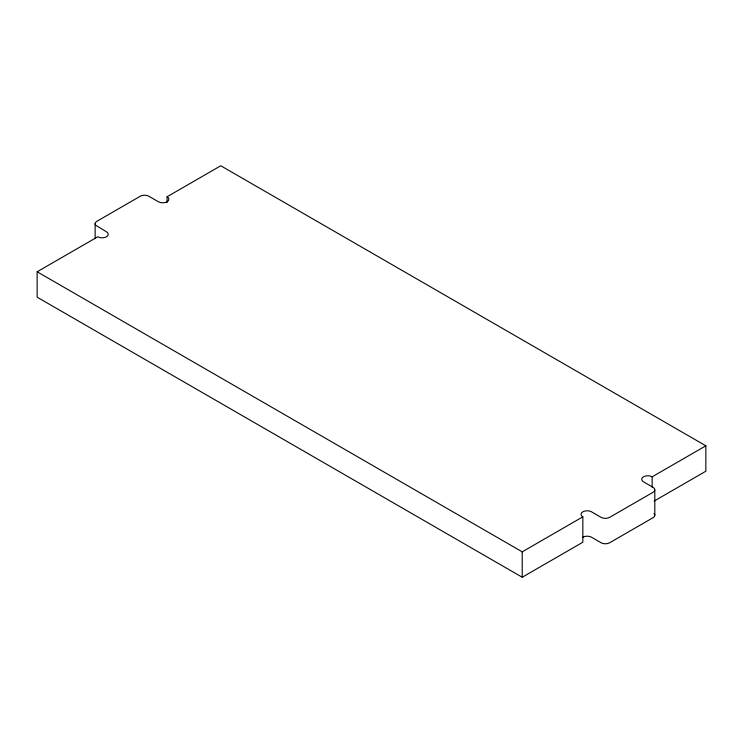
<?xml version="1.0" encoding="UTF-8"?>
<svg xmlns="http://www.w3.org/2000/svg" width="743" height="743" viewBox="0 0 743 743"><rect width="100%" height="100%" fill="white"/><g stroke="black" fill="none" stroke-linecap="round" stroke-linejoin="round"><path stroke-width="1.11" d="M705.85 445.809L652.15 476.82A6.12 3.539 0 0 0 643.484 476.82A6.12 3.539 0 0 0 643.484 481.817L653.013 487.324A6.12 3.539 0 0 1 653.013 492.321L609.706 517.323A6.12 3.539 0 0 1 601.041 517.323L591.512 511.825A6.12 3.539 0 0 0 582.846 511.825A6.12 3.539 0 0 0 582.846 516.831L582.846 542.232L522.218 577.237L37.15 297.191L37.15 271.78L97.779 236.776A6.12 3.539 0 0 0 106.444 236.776A6.12 3.539 0 0 0 106.444 231.779L95.643 225.194A6.12 3.539 0 0 1 96.915 221.275L140.223 196.263A6.12 3.539 0 0 1 148.888 196.263L158.417 201.771A6.12 3.539 0 0 0 167.082 201.771A6.12 3.539 0 0 0 167.082 196.765L220.782 165.763L705.85 445.809L705.85 471.22L654.137 501.079M37.15 271.78L522.218 551.835L582.846 516.831M654.806 489.823L654.806 515.224M652.15 476.82L652.15 487.213M522.218 551.835L522.218 577.237M167.082 196.765L167.082 202.542M95.132 223.541L95.132 238.549M582.846 537.226A6.12 3.539 0 0 1 591.512 537.226L601.041 542.734A6.12 3.539 0 0 0 609.706 542.734L653.013 517.722A6.12 3.539 0 0 0 653.989 513.459"/></g></svg>
